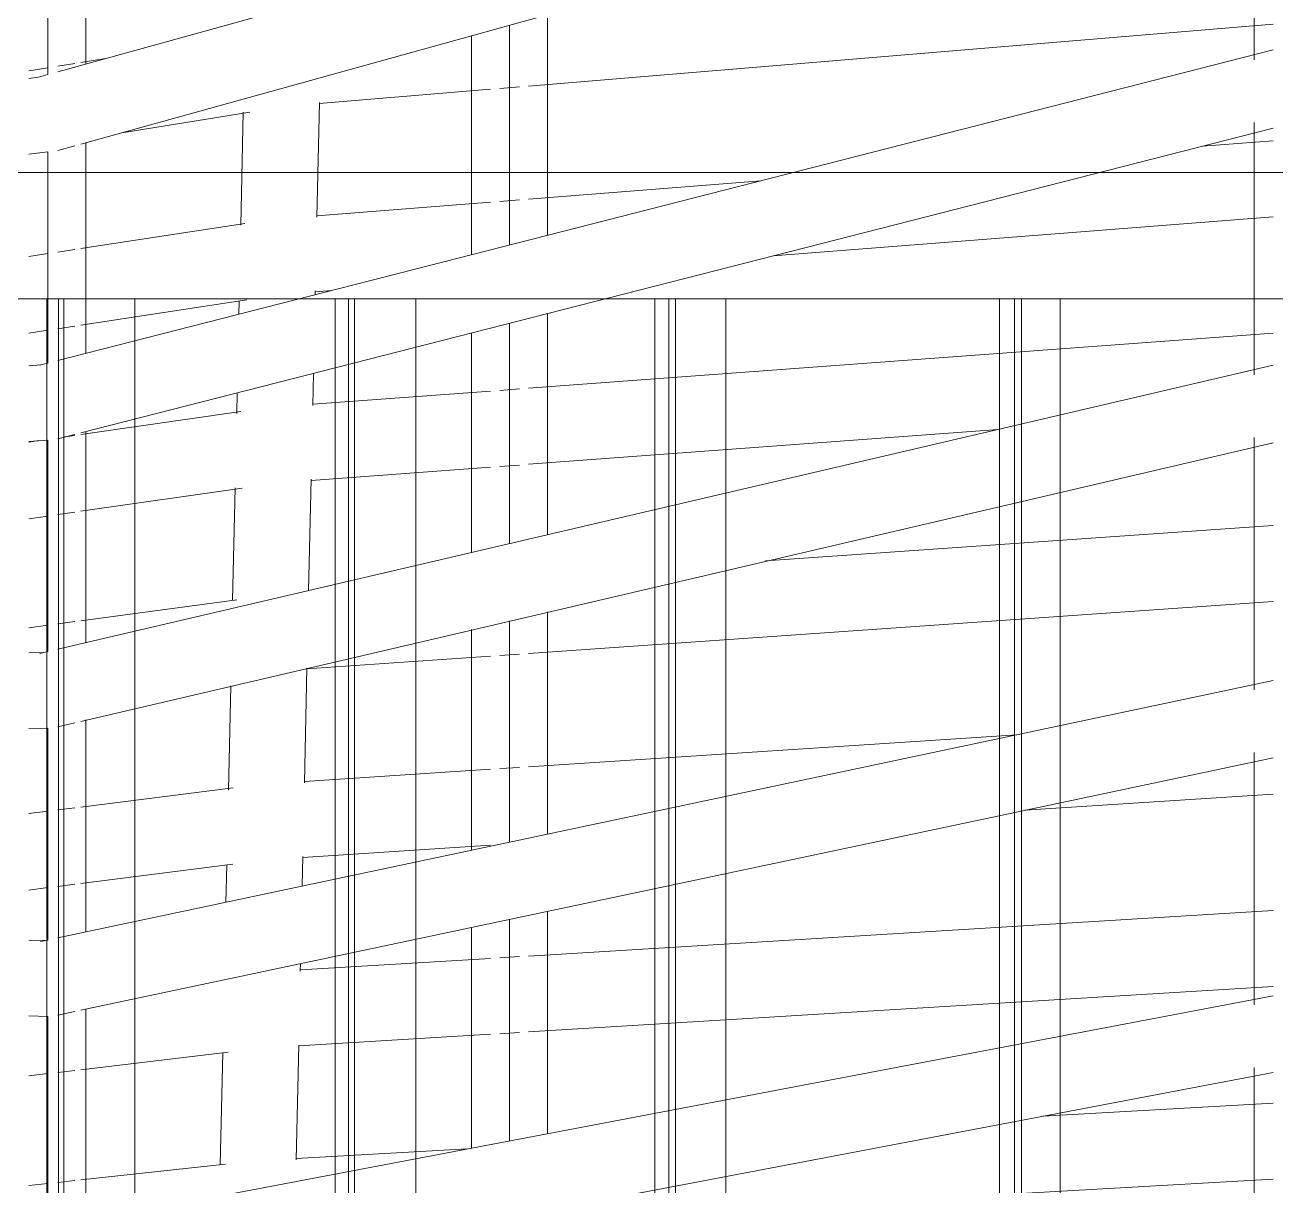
# Model space of a CAD drawing. Header units: millimetres. Extents: x 886808 to 1650903, y -1008069 to 230892.
# Drawn here: x 1015768.3 to 1016263.3, y -507648 to -507188.9 of the extents above; entities that cross this region are included whole.
import ezdxf
from ezdxf.xclip import XClip

# ---------------------------------------------------------------- set-up
doc = ezdxf.new("R2010")
doc.units = ezdxf.units.MM
doc.header["$XCLIPFRAME"] = 0
doc.layers.get('0').update_dxf_attribs({"lineweight": 0})
doc.layers.add('0.NETMANHNHAT-0.05', color=251, linetype='Continuous', lineweight=0)
doc.layers.add('A_Dim', color=8, linetype='Continuous', lineweight=5)

# ---------------------------------------------------------------- blocks, each defined once
blk = doc.blocks.new('A$C14C457CE')
for p, q in [((8380.29, 2923.08), (8861.31, 2789.74)), ((8380.29, 2891.97), (8852.2, 2761.16)), ((8387.79, 2794.45), (8387.79, 2894.21)), ((8850.19, 2792.82), (8850.19, 2875.96)), ((8865.19, 2788.67), (8865.19, 2872.12)), ((8667.5, 2812.35), (8667.5, 2725.05)), ((8380.29, 2808.55), (8675, 2784.14)), ((8682.5, 2808.2), (8682.5, 2721.22)), ((8697.5, 2804.04), (8697.5, 2717.39)), ((8380.29, 2798.4), (8861.31, 2675.56)), ((8842.33, 2795), (8852.2, 2793.41)), ((8854.59, 2793.02), (8861.31, 2791.94)), ((8865.19, 2791.31), (8872.69, 2790.1)), ((8865.19, 2788.67), (8868.88, 2787.65)), ((8868.88, 2787.65), (8872.69, 2787.17)), ((8678.62, 2783.84), (8686.38, 2783.19)), ((8690, 2782.89), (8757.78, 2777.28)), ((8758.76, 2732.27), (8757.77, 2777.69)), ((8785.22, 2773.87), (8835.87, 2765.68)), ((8788.84, 2729.06), (8787.86, 2773.8)), ((8380.29, 2767.48), (8852.2, 2646.97)), ((8387.79, 2669.89), (8387.79, 2769.67)), ((8408.25, 2760.34), (8380.29, 2762.53)), ((8850.19, 2678.4), (8850.19, 2761.71)), ((8854.59, 2760.49), (8861.31, 2758.63)), ((8865.19, 2674.57), (8865.19, 2758.13)), ((8865.19, 2758.12), (8872.69, 2757.2)), ((8675, 2739.42), (8582.99, 2746.63)), ((8686.38, 2738.53), (8678.62, 2739.13)), ((8758.75, 2732.85), (8690, 2738.24)), ((8578.19, 2716.94), (8380.29, 2732.46)), ((8852.2, 2719.86), (8787.32, 2729.77)), ((8861.31, 2718.47), (8854.59, 2719.49)), ((8872.69, 2716.73), (8865.19, 2717.87)), ((8759.41, 2702.73), (8752.93, 2703.24)), ((8759.43, 2701.58), (8759.4, 2703.18)), ((8852.2, 2689.51), (8786.44, 2699.55)), ((8789.61, 2693.87), (8789.5, 2699.09)), ((8667.5, 2694.14), (8667.5, 2606.64)), ((8682.5, 2690.31), (8682.5, 2603.14)), ((8861.31, 2688.12), (8854.59, 2689.15)), ((8675, 2664.61), (8380.29, 2686.42)), ((8697.5, 2686.48), (8697.5, 2599.63)), ((8872.69, 2686.38), (8865.19, 2687.53)), ((8380.29, 2673.71), (8861.31, 2561.38)), ((8865.19, 2674.57), (8868.62, 2673.69)), ((8867.83, 2673.89), (8872.69, 2673.55)), ((8760.4, 2657.74), (8760.12, 2670.49)), ((8686.38, 2663.76), (8678.62, 2664.34)), ((8760.38, 2658.28), (8690, 2663.49)), ((8790.47, 2654.62), (8790.29, 2662.78)), ((8852.2, 2646.27), (8788.85, 2655.38)), ((8387.79, 2545.33), (8387.79, 2645.12)), ((8675, 2634.53), (8489.16, 2648.29)), ((8850.19, 2563.97), (8850.19, 2647.48)), ((8854.59, 2646.36), (8861.31, 2644.64)), ((8858.52, 2645.36), (8854.59, 2645.92)), ((8865.19, 2644.14), (8872.69, 2643.61)), ((8865.19, 2560.47), (8865.19, 2644.14)), ((8872.69, 2643.32), (8868.74, 2643.89)), ((8380.29, 2642.99), (8852.2, 2532.78)), ((8686.38, 2633.69), (8678.62, 2634.26)), ((8761.04, 2628.16), (8690, 2633.42)), ((8762, 2584.57), (8761.03, 2628.61)), ((8852.2, 2615.96), (8788.27, 2625.15)), ((8792.09, 2580.76), (8791.12, 2625.25)), ((8861.31, 2614.65), (8854.59, 2615.61)), ((8872.69, 2613.01), (8865.19, 2614.09)), ((8581.15, 2596.31), (8380.29, 2610.3)), ((8675, 2559.7), (8380.29, 2580.23)), ((8852.2, 2572.64), (8790.37, 2580.99)), ((8667.5, 2576.15), (8667.5, 2488.23)), ((8682.5, 2572.64), (8682.5, 2485.05)), ((8861.31, 2571.41), (8854.59, 2572.31)), ((8872.69, 2569.87), (8865.19, 2570.88)), ((8697.5, 2569.14), (8697.5, 2481.88)), ((8686.38, 2558.91), (8678.62, 2559.45)), ((8865.19, 2560.47), (8868.36, 2559.73)), ((8866.97, 2560.06), (8872.69, 2559.95)), ((8762.68, 2553.6), (8690, 2558.66)), ((8763.66, 2508.61), (8762.67, 2553.92)), ((8380.29, 2549.03), (8861.31, 2447.2)), ((8793.74, 2505.7), (8792.83, 2546.88)), ((8850.19, 2449.55), (8850.19, 2533.48)), ((8854.59, 2532.23), (8861.31, 2530.66)), ((8865.19, 2530.13), (8872.69, 2529.99)), ((8865.19, 2446.38), (8865.19, 2530.13)), ((8675, 2514.93), (8481.81, 2527.54)), ((8387.79, 2420.79), (8387.79, 2520.58)), ((8380.29, 2518.5), (8852.2, 2418.59)), ((8686.38, 2514.19), (8678.62, 2514.69)), ((8763.65, 2509.14), (8690, 2513.95)), ((8852.2, 2498.97), (8791.89, 2506.59)), ((8478.59, 2497.69), (8380.29, 2504.11)), ((8861.31, 2497.82), (8854.59, 2498.67)), ((8872.69, 2496.38), (8865.19, 2497.33)), ((8764.31, 2479.04), (8690, 2483.89)), ((8764.56, 2467.68), (8764.3, 2479.45)), ((8852.2, 2468.75), (8791.95, 2476.37)), ((8794.71, 2461.3), (8794.39, 2476.06)), ((8861.31, 2467.6), (8854.59, 2468.45)), ((8872.69, 2466.16), (8865.19, 2467.11)), ((8675, 2440.07), (8380.29, 2458.02)), ((8667.5, 2457.7), (8667.5, 2369.82)), ((8682.5, 2454.52), (8682.5, 2366.97)), ((8697.5, 2451.35), (8697.5, 2364.12)), ((8865.19, 2446.38), (8868.09, 2445.76)), ((8866.25, 2446.15), (8872.69, 2446.37)), ((8686.38, 2439.37), (8678.62, 2439.85)), ((8765.29, 2434.57), (8690, 2439.15)), ((8765.3, 2434.02), (8765.23, 2437.01)), ((8675, 2410.03), (8380.29, 2427.98)), ((8380.29, 2424.35), (8861.31, 2333.02)), ((8850.19, 2335.13), (8850.19, 2419.02)), ((8854.59, 2418.09), (8861.31, 2416.67)), ((8865.19, 2416.1), (8872.69, 2416.36)), ((8865.19, 2332.28), (8865.19, 2416.1)), ((8686.38, 2409.33), (8678.62, 2409.81)), ((8765.95, 2404.49), (8690, 2409.11)), ((8766.93, 2359.43), (8765.94, 2404.86)), ((8852.2, 2395.1), (8793.79, 2401.98)), ((8796.98, 2357.56), (8796.01, 2401.72)), ((8380.29, 2394.01), (8852.2, 2304.4)), ((8387.79, 2296.25), (8387.79, 2396.03)), ((8861.31, 2394.03), (8854.59, 2394.82)), ((8872.69, 2392.69), (8865.19, 2393.57)), ((8471.41, 2376.71), (8380.29, 2381.86)), ((8766.92, 2359.98), (8699.08, 2363.82)), ((8852.2, 2351.53), (8794.89, 2357.79)), ((8675, 2335.18), (8380.29, 2351.85)), ((8861.31, 2350.54), (8854.59, 2351.27)), ((8872.69, 2349.29), (8865.19, 2350.11))]:
    blk.add_line(p, q)

msp = doc.modelspace()

# ---------------------------------------------------------------- linework, layer by layer
at = {"layer": '0.NETMANHNHAT-0.05', "transparency": 33554636}
for p, q in [((1015432.53, -507247.13), (1016607.53, -507247.13)), ((1015432.53, -507297.13), (1016607.53, -507297.13)), ((1015776.86, -507297.13), (1015776.86, -508197.13)), ((1015781.47, -508197.13), (1015781.47, -507297.13)), ((1015783.59, -507297.13), (1015783.59, -508197.13)), ((1015811.8, -508197.13), (1015811.8, -507297.13)), ((1015891.08, -507297.13), (1015891.08, -508197.13)), ((1015896.25, -508197.13), (1015896.25, -507297.13)), ((1015898.63, -507297.13), (1015898.63, -508197.13)), ((1015922.91, -508197.13), (1015922.91, -507297.13)), ((1016017.47, -507297.13), (1016017.47, -508197.13)), ((1016023.12, -508197.13), (1016023.12, -507297.13)), ((1016025.72, -507297.13), (1016025.72, -508197.13)), ((1016045.65, -508197.13), (1016045.65, -507297.13)), ((1016153.89, -507297.13), (1016153.89, -508197.13)), ((1016159.91, -508197.13), (1016159.91, -507297.13)), ((1016162.69, -507297.13), (1016162.69, -508197.13)), ((1016177.94, -508197.13), (1016177.94, -507297.13))]:
    msp.add_line(p, q, dxfattribs=at)

# ---------------------------------------------------------------- block references
at = {"layer": 'A_Dim', "transparency": 33554636}
ref = msp.add_blockref('A$C14C457CE', (1024642.53, -509997.13), dxfattribs=dict(at, xscale=-1))
XClip(ref).set_block_clipping_path([(7946.8262406772, -441.4141993674), (10608.649371153, 4022.528169149)])

doc.saveas('drawing.dxf')
